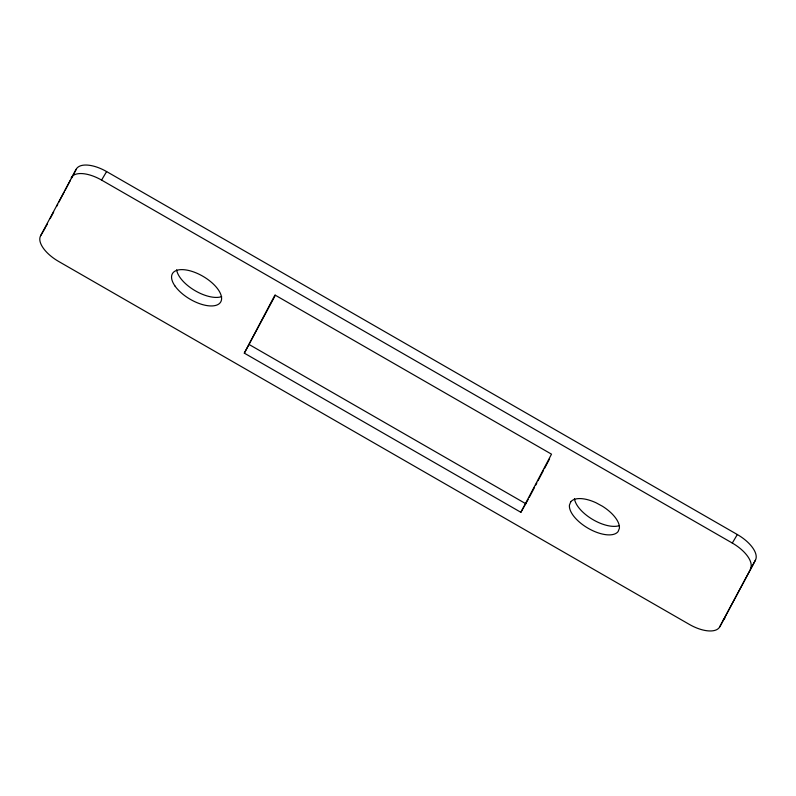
<?xml version="1.0" encoding="UTF-8"?>
<svg xmlns="http://www.w3.org/2000/svg" width="796" height="796" viewBox="0 0 796 796"><rect width="100%" height="100%" fill="white"/><g stroke="black" fill="none" stroke-linecap="round" stroke-linejoin="round"><path stroke-width="1.19" d="M40.546 235.885L76.217 169.23A27.989 13.134 30.5 0 1 106.604 171.568L737.325 534.534A27.989 13.134 30.5 0 1 755.454 560.115L719.783 626.77A27.989 13.134 30.5 0 1 689.396 624.432L58.675 261.466A27.989 13.134 30.5 0 1 40.546 235.885L45.571 227.357M46.148 226.263L47.302 224.074M50.188 218.592L53.66 212.005M56.556 206.522L57.71 204.333M58.864 202.134L64.068 192.264M65.222 190.075L70.426 180.204M71.59 178.006L76.217 169.23M244.312 353.145L274.968 295.017L551.509 454.168L520.863 512.296L244.312 353.145L275.356 295.276M520.863 512.296L528.196 499.39M529.36 497.192L534.564 487.321M535.718 485.132L536.872 482.933M538.026 480.744L543.23 470.874M544.394 468.675L549.598 458.804M719.783 626.77L755.454 560.115M71.192 177.757A27.989 13.134 30.5 0 1 101.58 180.085L106.604 171.568M750.429 568.643A27.989 13.134 30.5 0 0 732.3 543.051L737.325 534.534M101.58 180.085L732.3 543.051M249.337 344.628L525.887 503.778M619.318 525.629A27.989 13.134 30.5 0 1 592.214 519.201A27.989 13.134 30.5 0 1 574.463 498.545M221.656 296.61A27.989 13.134 30.5 0 1 194.662 290.431A27.989 13.134 30.5 0 1 176.652 269.784M724.808 618.243A27.989 13.134 30.5 0 1 723.007 620.363M570.702 501.908L569.438 505.132A27.989 13.134 30.5 0 0 589.577 529.081A27.989 13.134 30.5 0 0 618.114 531.559L619.378 528.335A27.989 13.134 30.5 0 0 602.413 506.226L595.995 502.754A27.989 13.134 30.5 0 0 570.702 501.908M175.08 286.132A27.989 13.134 30.5 0 0 218.412 304.281A27.989 13.134 30.5 0 0 196.214 272.938A27.989 13.134 30.5 0 0 175.08 286.132"/></g></svg>
